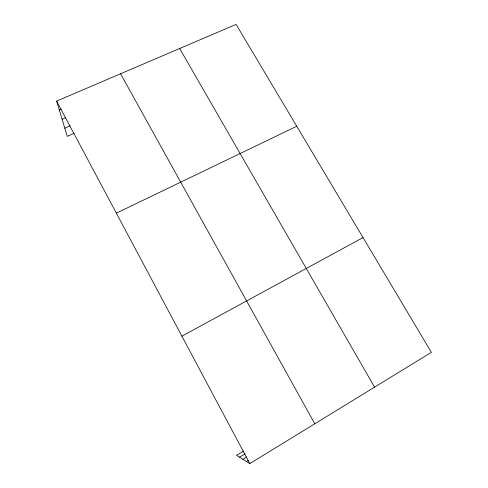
<?xml version="1.0" encoding="UTF-8"?>
<svg xmlns="http://www.w3.org/2000/svg" width="488" height="488" viewBox="0 0 488 488"><rect width="100%" height="100%" fill="white"/><g stroke="black" fill="none" stroke-linecap="round" stroke-linejoin="round"><path stroke-width="0.73" d="M243.481 451.071L236.528 455.28L249.807 463.6L431.374 352.348L236.094 24.4L56.626 101.095L67.283 136.359L74.097 133.346M246.44 461.489L248.368 460.312M242.939 459.293L246.818 456.933M239.571 457.189L245.202 453.773M181.896 336.159L363.035 237.577M116.345 213.158L296.753 126.27M64.819 128.198L70.187 125.837M62.11 119.237L65.581 117.73M59.304 109.959L61.36 109.068M179.675 48.507L374.57 387.155M120.567 73.767L314.784 423.785M56.626 101.095L249.807 463.6"/></g></svg>
